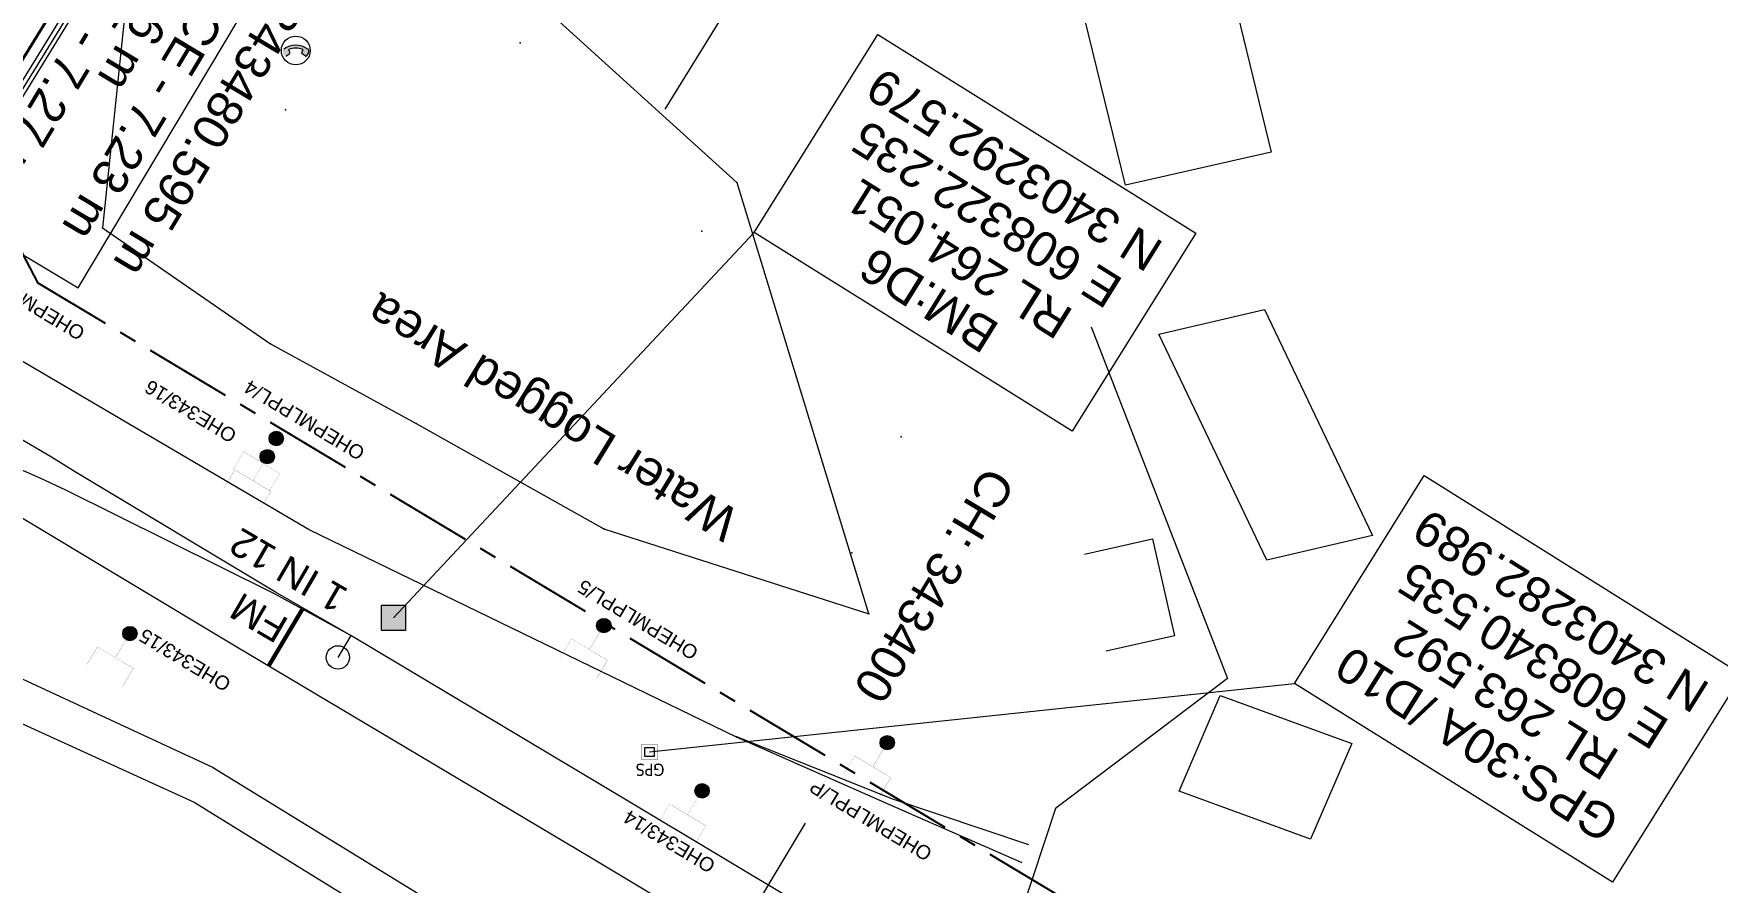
# Model space of a CAD drawing. Header units: metres. Extents: x 593168 to 611286, y 3401475 to 3412398.
# Drawn here: x 608296.5 to 608416.9, y 3403273.7 to 3403334.3 of the extents above; entities that cross this region are included whole.
import ezdxf
from ezdxf.enums import TextEntityAlignment as Align

# ---------------------------------------------------------------- set-up
doc = ezdxf.new("R2010")
doc.units = ezdxf.units.M
doc.header["$MEASUREMENT"] = 0
doc.linetypes.add('CENTER', pattern=[2, 1.25, -0.25, 0.25, -0.25])
for name, color, linetype, lineweight in [('Bench_Mark', 7, 'Continuous', 0), ("CHAWAPAIL STN. SRJ's", 251, 'Continuous', 0), ('Commercial Building Pucca', 251, 'Continuous', 0), ('Exg track', 7, 'Continuous', 0), ('Existing IR Chainage', 7, 'Continuous', 0), ('Existing IR Track', 143, 'Continuous', 0), ('Fence', 251, 'F-LINE', 0), ('Footpath', 251, 'Continuous', 0), ('GPS', 251, 'Continuous', 0), ('LC DETAILS IN PLAN', 7, 'Continuous', 0), ('OHE MAST', 8, 'Continuous', 0), ('OHE MAST TEXT', 8, 'Continuous', 0), ('Shed', 251, 'Continuous', 0), ('Subroad Edge', 34, 'Continuous', 0), ('Telephone_Pole', 251, 'Continuous', 0), ('TOPOSTYLEREMARK', 251, 'Continuous', 0), ('Water Logged Area', 5, 'Continuous', 0), ('Wing Wall', 7, 'Continuous', 0)]:
    doc.layers.add(name, color=color, linetype=linetype, lineweight=lineweight)
doc.layers.add('Existing Railway Boundary', color=7, linetype='CENTER')
doc.styles.get("Standard").update_dxf_attribs({"font": 'arial_0.ttf'})
doc.styles.add('street name', font='tahoma.ttf', dxfattribs={"height": 2})
doc.styles.add('Style-Arial', font='arial_0.ttf')
doc.styles.add('Vill txt', font='arial_0.ttf', dxfattribs={"height": 3})
doc.linetypes.add('F-LINE', pattern='A,0.6,["X",Standard,S=0.3,R=0,X=0,Y=-0.15],0.1', length=0.7)

# ---------------------------------------------------------------- blocks, each defined once
blk = doc.blocks.new('TP')
at = {"layer": 'Telephone_Pole'}
blk.add_hatch(color=8, dxfattribs=at).paths.add_polyline_path([(0.49, 0.08, -0.516403), (0.5, 0.04, 0.157799), (0.42, -0.19, 0.257253), (0.43, -0.21), (0.7, -0.4, 0.297943), (0.73, -0.4, 0.213635), (0.94, -0.09, 0.292624), (0.86, 0.1, 0.314672), (-0.86, 0.1, 0.297888), (-0.94, -0.1, 0.205841), (-0.73, -0.4, 0.297943), (-0.7, -0.4), (-0.43, -0.21, 0.257253), (-0.42, -0.19, 0.155164), (-0.5, 0.04, -0.510878), (-0.49, 0.08, -0.167449)])
at = {"layer": 'Telephone_Pole', "color": 8}
for p, q in [((-0.7, -0.4), (-0.43, -0.21)), ((-0.44, -0.22), (-0.44, -0.22)), ((0.7, -0.4), (0.43, -0.21)), ((0.44, -0.22), (0.44, -0.22))]:
    blk.add_line(p, q, dxfattribs=at)
blk.add_circle((0, 0), 1.03, dxfattribs=at)
for centre, radius, start, end in [((0.01, -1.13), 1.5, 55.3659, 125.2353), ((-0.48, 0.05), 0.0243, 109.2181, 217.464), ((-0.82, -0.21), 0.402, 2.1844, 37.464), ((0.01, -1.34), 1.5, 71.1943, 109.2181), ((0.82, -0.21), 0.402, 141.9464, 177.8156), ((0.48, 0.06), 0.0243, 321.9464, 71.1943), ((0.75, -0.06), 0.194, 350.1231, 55.3659), ((-0.44, -0.19), 0.0258, 304.4776, 2.1844), ((0.44, -0.19), 0.0258, 177.8156, 235.5224), ((0.72, -0.38), 0.0258, 235.5224, 301.8866), ((0.49, -0.01), 0.462, 301.8866, 350.1231)]:
    blk.add_arc(centre, radius, start, end, dxfattribs=at)
blk = doc.blocks.new('BM')
blk.add_hatch(color=256).paths.add_polyline_path([(-0.88, 0.88), (-0.88, -0.88), (0.88, -0.88), (0.88, 0.88)])
for p, q in [((0.88, 0.88), (-0.88, 0.88)), ((-0.88, 0.88), (-0.88, -0.88)), ((0.88, -0.88), (0.88, 0.88)), ((-0.88, -0.88), (0.88, -0.88))]:
    blk.add_line(p, q)
blk = doc.blocks.new('GPS')
at = {"const_width": 0.0279}
blk.add_lwpolyline([(0.56, -0.56), (-0.56, -0.56), (-0.56, 0.56), (0.56, 0.56)], close=True, dxfattribs=at)
blk.add_lwpolyline([(0.33, -0.33), (-0.33, -0.33), (-0.33, 0.33), (0.33, 0.33)], close=True)
at = {"style": 'street name'}
blk.add_text('GPS', height=0.868, rotation=180, dxfattribs=at).set_placement((1.07, -0.84, -111.29))
blk = doc.blocks.new('OHE MAST')
h = blk.add_hatch(color=256)
h.dxf.hatch_style = 1
edge = h.paths.add_edge_path()
edge.add_arc((0, 0), 0.514, 0, 360)
at = {"const_width": 0.01}
for points in [[(1.5, 3.5), (1.5, 2), (-1.5, 2), (-1.5, 3.5)], [(0, 2), (0, 0)]]:
    blk.add_lwpolyline(points, dxfattribs=at)
blk.add_circle((0, 0), 0.514)

msp = doc.modelspace()

# ---------------------------------------------------------------- linework, layer by layer
at = {"layer": "CHAWAPAIL STN. SRJ's", "lineweight": 13, "flags": 128}
msp.add_lwpolyline([(608365.0702, 3403366.808), (608341.6374, 3403328.898)], dxfattribs=at)
at = {"layer": 'Commercial Building Pucca'}
for points in [[(608384.9725, 3403325.8345, 266.462), (608374.5518, 3403323.4712, 266.582), (608371.0418, 3403337.883, 266.486), (608381.4632, 3403340.2465, 266.486)], [(608392.2059, 3403298.4588, 266.691), (608384.6678, 3403296.6986, 266.489), (608376.9495, 3403312.8309, 266.504), (608384.4901, 3403314.5917, 266.504)]]:
    msp.add_polyline3d(points, close=True, dxfattribs=at)
at = {"layer": 'Exg track'}
msp.add_line((608319.1889, 3403291.2981), (608318.2641, 3403289.7437), dxfattribs=at)
at = {"layer": 'Exg track', "const_width": 0.3}
msp.add_lwpolyline([(608315.7312, 3403293.1914), (608313.3097, 3403289.1209)], dxfattribs=at)
at = {"layer": 'Exg track'}
msp.add_circle((608318.2641, 3403289.7437), 0.8325, dxfattribs=at)
at = {"layer": 'Existing IR Chainage', "color": 7, "linetype": 'Continuous', "lineweight": 13, "flags": 128}
msp.add_lwpolyline([(608351.669, 3403277.8923), (608346.5285, 3403269.3146)], dxfattribs=at)
at = {"layer": 'Existing IR Track', "flags": 128}
for points in [[(608367.1739, 3403275.0703), (608357.7637, 3403279.1926), (608346.7622, 3403284.0552), (608316.2168, 3403298.8461), (608284.1412, 3403317.6599), (608254.5655, 3403335.3114), (608252.2512, 3403336.6068), (608221.8917, 3403354.8082), (608218.8493, 3403356.6586), (608194.5717, 3403371.2695), (608187.902, 3403375.2636), (608151.5167, 3403396.9152), (608086.4235, 3403435.7831)], [(608485.6394, 3403186.0502), (608466.495, 3403197.4987), (608451.1572, 3403206.6984), (608435.9945, 3403215.793), (608425.8552, 3403221.8435), (608418.8902, 3403226.0018), (608414.6969, 3403228.5054), (608401.6979, 3403236.3026), (608394.9935, 3403240.3069), (608391.8484, 3403242.1653), (608367.6454, 3403256.6595), (608336.3816, 3403275.3956), (608310.9246, 3403290.5398), (608287.4438, 3403304.6088), (608285.5104, 3403305.7682), (608283.5723, 3403306.9304), (608279.0903, 3403309.618), (608264.0333, 3403318.6136), (608251.8545, 3403325.9672), (608223.0332, 3403343.1699)], [(608488.0676, 3403190.1051), (608468.867, 3403201.6556), (608453.6134, 3403210.8051), (608438.403, 3403219.9286), (608421.3758, 3403230.1539), (608404.197, 3403240.47), (608385.7503, 3403251.4898), (608382.7771, 3403253.2834), (608380.1331, 3403254.8341), (608369.7689, 3403261.1039), (608351.7449, 3403271.8449), (608338.8873, 3403279.5529), (608319.1889, 3403291.2981), (608313.8076, 3403294.4133), (608299.5654, 3403302.9523), (608297.7995, 3403304.0364), (608295.2016, 3403305.5795), (608281.826, 3403313.5499), (608261.3816, 3403325.7235), (608250.0783, 3403332.4086), (608232.5316, 3403342.9842)], [(608319.1889, 3403291.2981), (608313.6371, 3403294.3399), (608298.8207, 3403301.6982), (608296.9857, 3403302.5368), (608294.2193, 3403303.7633), (608288.2918, 3403306.397), (608286.124, 3403307.396), (608284.2158, 3403308.2007), (608279.5553, 3403310.3906), (608264.0333, 3403318.6136)], [(608367.6536, 3403276.3613), (608357.9231, 3403279.6191), (608346.7159, 3403284.0817)]]:
    msp.add_lwpolyline(points, dxfattribs=at)
at = {"layer": 'Existing Railway Boundary', "ltscale": 5}
msp.add_lwpolyline([(610412.2426, 3402047.4072), (610348.1708, 3402084.3155), (610255.6699, 3402141.9633), (610098.8011, 3402235.9968), (610097.6409, 3402236.5907), (610096.8654, 3402237.0016), (610095.7382, 3402237.4658), (610093.9073, 3402238.4592), (608296.8511, 3403316.4743), (608263.9541, 3403378.7593), (608188.5487, 3403419.3953), (608142.2829, 3403445.4311)], dxfattribs=at)
at = {"layer": 'Fence'}
msp.add_lwpolyline([(608372.1017, 3403313.3551), (608381.8617, 3403288.2371), (608369.5508, 3403278.9481), (608367.1131, 3403271.5311), (608370.3664, 3403268.909), (608376.3973, 3403268.3341), (608386.7125, 3403262.4563), (608551.2206, 3403164.1511), (608632.2893, 3403115.0721), (608679.3088, 3403087.3195), (608791.5813, 3403020.1173), (608819.8372, 3403003.1193), (608873.6228, 3402970.6534), (608890.3422, 3402960.78), (608889.8609, 3402959.7253), (608927.3124, 3402936.2233), (609022.9823, 3402879.9395), (609070.4179, 3402852.2172), (609088.9237, 3402841.3128), (609133.9252, 3402812.673), (609144.8227, 3402808.4816)], dxfattribs=at)
at = {"layer": 'Footpath'}
for points in [[(608418.7424, 3403473.1954, 267.2776), (608366.5641, 3403430.7469, 269.5521), (608355.6291, 3403420.42, 270.122), (608347.5731, 3403411.2611, 270.5328), (608339.7201, 3403401.0316, 270.9647), (608313.9472, 3403362.0505, 272.2933), (608291.6277, 3403325.7502, 273.546)], [(608292.3191, 3403325.439, 273.524), (608314.5929, 3403361.6137, 272.5502), (608340.1458, 3403400.7269, 270.9537), (608356.0857, 3403419.9472, 270.112), (608366.9654, 3403430.1344, 269.5491), (608419.251, 3403472.6825, 267.2905)]]:
    msp.add_polyline3d(points, dxfattribs=at)
at = {"layer": 'LC DETAILS IN PLAN', "lineweight": 13, "flags": 128}
msp.add_lwpolyline([(608277.346, 3403310.66), (608285.6377, 3403324.539), (608299.6939, 3403316.1414), (608328.7341, 3403364.7498)], dxfattribs=at)
at = {"layer": 'Shed'}
msp.add_polyline3d([(608371.6215, 3403297.1176, 264.7125), (608376.4986, 3403298.213, 264.7125), (608378.056, 3403291.2788, 264.2287), (608373.1789, 3403290.1834, 264.2287)], dxfattribs=at)
msp.add_polyline3d([(608387.78, 3403276.7614, 266.686), (608378.3888, 3403280.1974, 266.2541), (608381.3317, 3403287.0265, 265.8452), (608390.7316, 3403283.5873, 265.8452)], close=True, dxfattribs=at)
at = {"layer": 'Subroad Edge'}
for points in [[(608104.6204, 3403208.8353, 267.2698), (608150.3082, 3403207.3212, 268.6074), (608171.8935, 3403208.0492, 269.5821), (608183.2504, 3403209.2221, 269.924), (608200.0918, 3403212.9943, 270.5508), (608211.6428, 3403217.6227, 271.0097), (608222.8632, 3403224.3416, 271.4016), (608232.2284, 3403232.3025, 271.8025), (608236.8863, 3403237.3305, 263.6349), (608241.279, 3403241.9131, 272.1874), (608248.8325, 3403251.9118, 272.5702), (608261.4243, 3403272.4797, 273.1071), (608279.3058, 3403304.4459, 273.308), (608291.2484, 3403325.3157, 273.297), (608313.9472, 3403362.0505, 272.2933), (608339.6981, 3403401.1594, 270.6878), (608347.476, 3403411.1837, 270.2659), (608355.7313, 3403420.4642, 269.827), (608366.5477, 3403430.7769, 269.2702), (608418.6688, 3403473.2696, 267.0113)], [(608243.7428, 3403230.0606, 262.3639), (608264.5103, 3403260.8948, 262.4772), (608277.2611, 3403280.0582, 262.4372), (608283.4192, 3403288.6579, 262.5722), (608287.1887, 3403291.0556, 262.5872), (608290.7342, 3403290.489, 262.5792), (608309.3055, 3403281.896, 262.4642), (608361.9276, 3403249.6001, 262.2972), (608390.8056, 3403233.7554, 262.2083), (608404.3501, 3403223.1414, 262.0513), (608403.8801, 3403219.9107, 261.0286), (608397.4643, 3403207.7481, 261.8394), (608397.4629, 3403207.7483, 261.8394), (608402.9236, 3403205.2799, 261.7794)], [(608245.9863, 3403227.5799, 262.2357), (608267.0633, 3403259.3412, 262.4852), (608285.833, 3403286.5092, 262.4682), (608290.8354, 3403287.2099, 262.5442), (608307.9841, 3403279.401, 262.4242), (608360.1456, 3403247.1841, 262.2593), (608389.5163, 3403231.5884, 262.2743), (608400.1973, 3403222.6253, 262.0713), (608400.7675, 3403220.8346, 261.9314), (608392.8456, 3403209.4839, 261.9773), (608394.5911, 3403208.1651, 261.8144)]]:
    msp.add_polyline3d(points, dxfattribs=at)
at = {"layer": 'TOPOSTYLEREMARK'}
for p, q in [((608322.235, 3403292.579, -0.105), (608348.0262, 3403320.1035, -0.105)), ((608340.535, 3403282.989, -0.105), (608386.6434, 3403287.8874, -0.105))]:
    msp.add_line(p, q, dxfattribs=at)
at = {"layer": 'TOPOSTYLEREMARK', "linetype": 'Continuous', "elevation": -0.105}
for points in [[(608379.5808, 3403320.0547), (608370.7417, 3403305.9092), (608348.0262, 3403320.1035), (608356.8652, 3403334.249)], [(608418.6325, 3403288.534), (608409.3589, 3403273.6932), (608386.6434, 3403287.8874), (608395.9169, 3403302.7283)]]:
    msp.add_lwpolyline(points, close=True, dxfattribs=at)
at = {"layer": 'Water Logged Area'}
msp.add_polyline3d([(608303.5935, 3403340.9986, 263.5219), (608301.4428, 3403320.443, 263.165), (608313.4572, 3403312.1486, 263.096), (608323.8541, 3403306.4513, 262.5552), (608337.2787, 3403298.9267, 262.5772), (608356.2205, 3403292.8528, 262.5972), (608346.8003, 3403323.6523, 259.9599), (608313.4599, 3403353.8829, 263.3279), (608303.5935, 3403340.9986, 263.5219)], dxfattribs=at)
for p in [(608331.295, 3403333.639, 260.425), (608314.511, 3403328.853, 259.112), (608346.8, 3403323.652, 259.96), (608301.443, 3403320.443, 263.165), (608344.283, 3403320.194, 258.829), (608313.457, 3403312.149, 263.096), (608323.854, 3403306.451, 262.555), (608358.523, 3403305.51, 259.361), (608337.279, 3403298.927, 262.577), (608355.012, 3403297.203, 259.919), (608356.221, 3403292.853, 262.597)]:
    msp.add_point(p, dxfattribs=at)
at = {"layer": 'Wing Wall'}
msp.add_polyline3d([(608419.5785, 3403472.3523, 268.0964), (608403.9412, 3403459.6965, 268.7983), (608367.4031, 3403429.8577, 270.3139), (608356.6045, 3403419.5233, 270.8367), (608348.7406, 3403410.2838, 271.3476), (608340.7425, 3403400.4196, 271.8155), (608315.1892, 3403361.4814, 273.337), (608292.8082, 3403325.0898, 274.3587), (608292.5537, 3403325.2291, 274.3657), (608314.9878, 3403361.5579, 273.336), (608340.5421, 3403400.6243, 271.8165), (608348.5402, 3403410.4885, 271.3486), (608356.3437, 3403419.7441, 270.8447), (608367.2049, 3403429.9954, 270.3169), (608419.4303, 3403472.5017, 268.06)], dxfattribs=at)

# ---------------------------------------------------------------- block references
at = {"layer": 'Bench_Mark'}
msp.add_blockref('BM', (608322.235, 3403292.579, 264.151), dxfattribs=at)
at = {"layer": 'GPS'}
msp.add_blockref('GPS', (608340.535, 3403282.989, 263.695), dxfattribs=at)
at = {"layer": 'OHE MAST', "rotation": 149.0208306544456}
for p in [(608313.8604, 3403305.3799), (608313.2191, 3403304.0843), (608337.273, 3403292.0138), (608303.3979, 3403291.449), (608357.5312, 3403283.6501), (608344.2951, 3403280.2104)]:
    msp.add_blockref('OHE MAST', p, dxfattribs=at)
at = {"layer": 'Telephone_Pole', "xscale": 0.9997078269177826, "yscale": 0.9997078269177826, "zscale": 0.9997078269177826}
msp.add_blockref('TP', (608315.2534, 3403333.1023, 264.4126), dxfattribs=at)

# ---------------------------------------------------------------- texts
at = {"layer": 'Exg track'}
for s, p in [('1 IN 12', (608319.1206, 3403294.5473)), ('FM', (608314.8574, 3403292.4152))]:
    msp.add_text(s, height=2, rotation=149.797857, dxfattribs=at).set_placement(p)
at = {"layer": 'Existing IR Chainage', "color": 7, "lineweight": 0, "insert": (608356.0946, 3403286.8982), "char_height": 2.5, "attachment_point": 6, "rotation": 239.06623, "line_spacing_factor": 0.60036, "style": 'Style-Arial'}
msp.add_mtext('CH: 343400', dxfattribs=at)
at = {"layer": 'LC DETAILS IN PLAN', "color": 10, "style": 'Style-Arial'}
for s, p in [('PRO. VER. CLEARANCE - 7.27 m', (608320.6593, 3403370.0234)), (' AT DFC CH: 153962.156 m  ', (608323.594, 3403368.7715))]:
    msp.add_text(s, height=2.5, rotation=239, dxfattribs=at).set_placement(p)
at = {"layer": 'LC DETAILS IN PLAN', "style": 'Style-Arial'}
for s, p in [('VERTICAL CLEARANCE - 7.23 m', (608325.8564, 3403366.1151)), ('EXG. ROB. AT CH: 343480.595 m', (608329.7208, 3403363.8636))]:
    msp.add_text(s, height=2.5, rotation=239, dxfattribs=at).set_placement(p)
at = {"layer": 'OHE MAST TEXT'}
for s, p in [('OHEPMLPPL/3', (608300.2822, 3403313.1886, 266.854)), ('OHE343/16', (608311.1249, 3403305.8614, 266.936)), ('OHEPMLPPL/4', (608320.2902, 3403304.6198, 267.047)), ('OHEPMLPPL/5', (608344.1263, 3403290.3559, 265.599)), ('OHE343/15', (608310.7186, 3403288.098, 266.701)), ('OHEPMLPPL/P', (608360.8355, 3403275.9917, 266.925)), ('OHE343/14', (608345.3431, 3403275.1336, 267.285))]:
    msp.add_text(s, height=1, rotation=149, dxfattribs=at).set_placement(p)
at = {"layer": 'TOPOSTYLEREMARK'}
for s, p in [('N 3403292.579', (608366.6144, 3403324.5774, -0.105)), ('E 608322.235', (608364.6272, 3403321.3972, -0.105)), ('RL 264.051', (608362.64, 3403318.2171, -0.105)), ('BM:D6', (608360.4995, 3403315.2546, -0.105)), ('N 3403282.989', (608405.666, 3403293.0567, -0.105)), ('E 608340.535', (608403.6789, 3403289.8765, -0.105)), ('RL 263.592', (608401.6917, 3403286.6964, -0.105)), ('GPS:30A /D10', (608399.7045, 3403283.5162, -0.105))]:
    msp.add_text(s, height=2.5, rotation=148, dxfattribs=at).set_placement(p, align=Align.MIDDLE_CENTER)
at = {"layer": 'Water Logged Area', "style": 'Vill txt'}
msp.add_text('Water Logged Area', height=2.5, rotation=148.455655, dxfattribs=at).set_placement((608347.1336, 3403300.0535))

doc.saveas('drawing.dxf')
